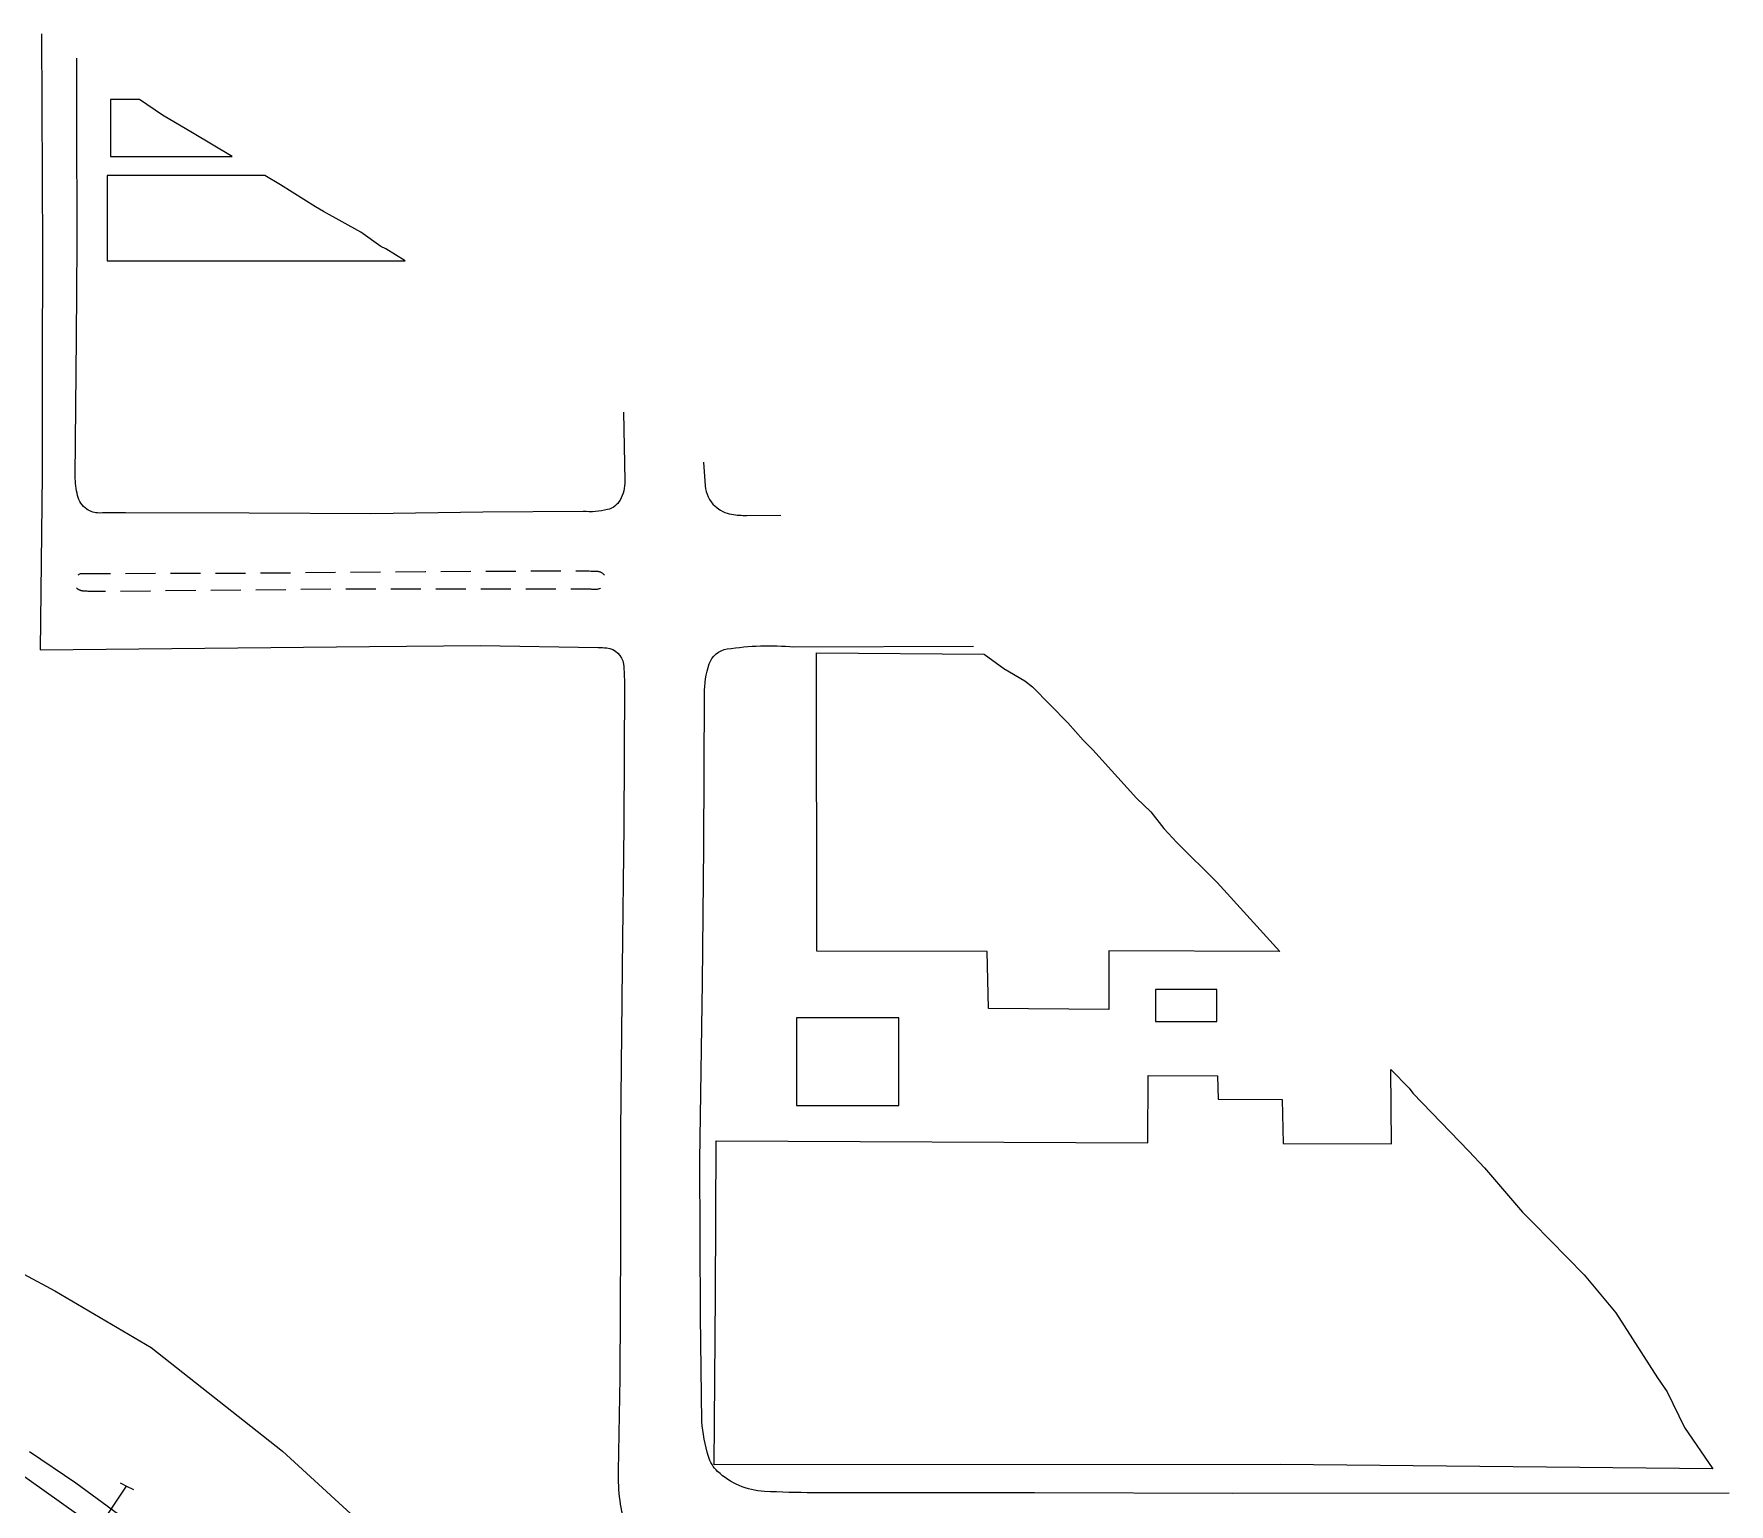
# Model space of a CAD drawing. Header units: metres. Extents: x 320405 to 332543, y 7395686 to 7410003.
# Drawn here: x 321351.3 to 321633.7, y 7406227.4 to 7406472.4 of the extents above; entities that cross this region are included whole.
import ezdxf

# ---------------------------------------------------------------- set-up
doc = ezdxf.new("R2010")
doc.units = ezdxf.units.M
doc.header["$LTSCALE"] = 10
doc.header["$MEASUREMENT"] = 0
doc.linetypes.add('DASHED', pattern=[0.75, 0.5, -0.25])
for name, color, linetype in [('Canteiro', 45, 'DASHED'), ('Edificações', 30, 'Continuous'), ('Hidrografia', 140, 'Continuous'), ('Linha Férrea', 20, 'Continuous'), ('Portico', 45, 'Continuous'), ('Vias Primárias', 230, 'Continuous')]:
    doc.layers.add(name, color=color, linetype=linetype)

msp = doc.modelspace()

# ---------------------------------------------------------------- linework, layer by layer
at = {"layer": 'Canteiro', "flags": 128}
msp.add_lwpolyline([(321359.03, 7406382.46), (321387.47, 7406382.53), (321416.47, 7406382.79), (321440.68, 7406382.9, -0.011219), (321445.13, 7406382.83, -0.638539), (321446.13, 7406380.4, -0.288882), (321444.08, 7406379.85), (321401.53, 7406379.84), (321370.64, 7406379.52), (321362.04, 7406379.45, -0.019101), (321359.54, 7406379.52, -0.144134), (321358.53, 7406379.89, -0.27061), (321358.01, 7406381.12, -0.268834), (321359.03, 7406382.46, 2.545252)], format="xyb", dxfattribs=at)
at = {"layer": 'Edificações'}
for points in [[(321364.01, 7406461.45), (321364.01, 7406451.94), (321384.3, 7406451.94), (321377.67, 7406455.88), (321372.7, 7406458.83), (321368.88, 7406461.45)], [(321363.48, 7406448.74), (321363.48, 7406434.56), (321413.12, 7406434.56), (321409.88, 7406436.53), (321409.06, 7406436.94), (321405.71, 7406439.32), (321399.51, 7406442.74), (321398.18, 7406443.57), (321392.37, 7406447.2), (321389.75, 7406448.74)], [(321509.55, 7406369), (321512.86, 7406366.62), (321516.32, 7406364.57), (321517.6, 7406363.57), (321523.49, 7406357.56), (321526.05, 7406354.66), (321527.67, 7406353.08), (321534.97, 7406345.04), (321537.35, 7406342.75), (321539.49, 7406339.96), (321541.66, 7406337.64), (321548.37, 7406330.99), (321558.85, 7406319.46), (321530.34, 7406319.6), (321530.34, 7406309.82), (321510.28, 7406309.96), (321510.07, 7406319.45), (321481.69, 7406319.53), (321481.63, 7406369.23)], [(321538.11, 7406313.14), (321538.11, 7406307.8), (321548.34, 7406307.8), (321548.34, 7406313.14)], [(321478.31, 7406308.42), (321478.31, 7406293.81), (321495.36, 7406293.81), (321495.36, 7406308.42)], [(321536.81, 7406287.6), (321536.88, 7406298.81), (321548.43, 7406298.74), (321548.57, 7406294.87), (321559.24, 7406294.8), (321559.39, 7406287.49), (321577.44, 7406287.4), (321577.34, 7406299.79), (321580.37, 7406296.69), (321580.96, 7406295.85), (321590.34, 7406286.23), (321592.92, 7406283.41), (321599.23, 7406276.06), (321601.02, 7406274.25), (321609.54, 7406265.62), (321614.81, 7406259.27), (321621.76, 7406248.43), (321623.34, 7406246.13), (321626.22, 7406240.16), (321630.94, 7406233.3), (321558.88, 7406233.97), (321464.59, 7406233.95), (321464.79, 7406262.24), (321464.95, 7406287.94)]]:
    msp.add_lwpolyline(points, close=True, dxfattribs=at)
at = {"layer": 'Hidrografia'}
msp.add_lwpolyline([(321183.83, 7406360.22), (321185.15, 7406360.39), (321199.16, 7406355.66), (321212.78, 7406348.95), (321222.88, 7406343.89), (321232.61, 7406335.06), (321244.99, 7406325.05), (321260.03, 7406314.54), (321284.01, 7406301.88), (321305.34, 7406290.37), (321337.02, 7406272.41), (321354.73, 7406262.93), (321370.82, 7406253.48), (321392.69, 7406236.22), (321408.71, 7406221.51)], dxfattribs=at)
at = {"layer": 'Linha Férrea', "flags": 128}
for points in [[(321350.53, 7406236.16), (321358.24, 7406230.93), (321372.48, 7406220.49)], [(321347.99, 7406233.24), (321363.75, 7406221.99)]]:
    msp.add_lwpolyline(points, dxfattribs=at)
at = {"layer": 'Portico'}
for points in [[(321357.14, 7406216.05), (321366.68, 7406230.41)], [(321365.61, 7406230.93), (321366.68, 7406230.41), (321367.87, 7406229.85)]]:
    msp.add_lwpolyline(points, dxfattribs=at)
at = {"layer": 'Vias Primárias'}
for points in [[(321352.52, 7406472.36), (321352.72, 7406436.36), (321352.62, 7406416.9), (321352.62, 7406398.88), (321352.32, 7406369.73), (321407.19, 7406370.31), (321425.68, 7406370.44), (321445.24, 7406370.14, -0.018979), (321446.7, 7406370.06, -0.354718), (321449.47, 7406367.36, -0.034124), (321449.63, 7406363.94), (321449.55, 7406340.36), (321449.29, 7406316.83), (321448.97, 7406289.52), (321448.97, 7406271), (321448.87, 7406248.41), (321448.58, 7406232.88, 0.07841), (321449.91, 7406223.26, 0.102364)], [(321449.48, 7406409.35), (321449.71, 7406397.89, -0.133634), (321448.91, 7406394.67, -0.207805), (321446.83, 7406393.09, -0.086089), (321442.77, 7406392.81), (321426.05, 7406392.65), (321407.4, 7406392.4), (321387.13, 7406392.53), (321366.55, 7406392.56, 0.003741), (321362.15, 7406392.53, -0.157071), (321360.09, 7406393.16, -0.183476), (321358.54, 7406395.44, -0.054231), (321358.13, 7406398.67), (321358.37, 7406421.72), (321358.46, 7406437.39), (321358.42, 7406458.92), (321358.42, 7406468.32)], [(321462.8, 7406400.98), (321463.09, 7406397.06, 0.190293), (321464.73, 7406393.68, 0.145154), (321467.49, 7406392.32, 0.04787), (321470.02, 7406392.14), (321475.7, 7406392.19)], [(321633.67, 7406229.21), (321551.01, 7406229.17), (321517.98, 7406229.29), (321481.1, 7406229.3, -0.013596), (321472.95, 7406229.52, -0.1758), (321465.17, 7406232.84, -0.135389), (321463.63, 7406235.35, -0.048746), (321462.54, 7406241.18), (321462.31, 7406258.7), (321462.2, 7406284.7), (321462.66, 7406314.31), (321462.89, 7406336.91), (321462.96, 7406362.37, -0.079593), (321463.77, 7406367.38, -0.28241), (321466.75, 7406369.88, -0.058814), (321477.89, 7406370.24), (321507.79, 7406370.36)]]:
    msp.add_lwpolyline(points, format="xyb", dxfattribs=at)

doc.saveas('drawing.dxf')
